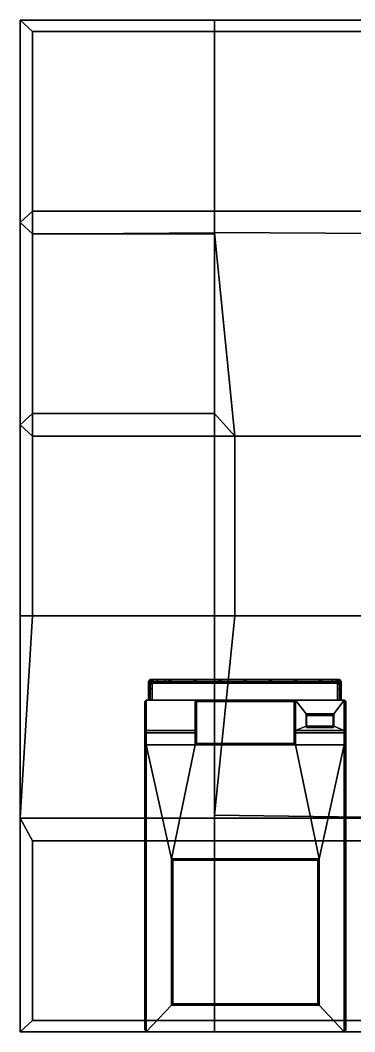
# Model space of a CAD drawing. Extents: x -252 to 252, y 0 to 101.
# Drawn here: x -185.5 to -154.5, y 0 to 93.7 of the extents above; entities that cross this region are included whole.
import ezdxf

# ---------------------------------------------------------------- set-up
doc = ezdxf.new("R2010")
doc.units = 0

msp = doc.modelspace()

# ---------------------------------------------------------------- linework, layer by layer
for points in [[(-185.538223, 56.198578, 200.323654), (-185.538101, 93.664322, 218.68718), (-185.538284, 0, 218.687424), (-185.53804, 38.513527, 200.323898)], [(-91.667435, 93.664322, 218.68718), (-91.667191, -0.000022, 218.687424), (-185.538284, 0, 218.687424), (-185.538101, 93.664322, 218.68718)], [(-185.538223, 93.664322, 200.323654), (-185.538101, 93.664322, 218.68718), (-185.538223, 74.931458, 200.323654)], [(-184.394974, 75.979271, 200.323898), (-184.394974, 92.616501, 200.323898), (-185.538223, 93.664322, 200.323654), (-185.538223, 74.931458, 200.323654)], [(-184.394974, 92.616501, 200.323898), (-167.535355, 92.616501, 200.323654), (-167.535355, 93.664322, 200.323654), (-185.538223, 93.664322, 200.323654)], [(-167.535355, 93.664322, 200.323654), (-185.538101, 93.664322, 218.68718), (-185.538223, 93.664322, 200.323654)], [(-185.538223, 74.931458, 200.323654), (-185.538101, 93.664322, 218.68718), (-185.538223, 56.198578, 200.323654)], [(-128.196243, 93.664322, 200.323898), (-91.667435, 93.664322, 218.68718), (-185.538101, 93.664322, 218.68718), (-146.929153, 93.664322, 200.323898)], [(-146.929153, 93.664322, 200.323898), (-185.538101, 93.664322, 218.68718), (-167.535355, 93.664322, 200.323654)], [(-167.535355, 92.616501, 200.323654), (-146.929153, 92.616501, 200.323898), (-146.929153, 93.664322, 200.323898), (-167.535355, 93.664322, 200.323654)], [(-167.535599, 92.616501, 209.4655), (-184.395035, 92.616501, 209.4655), (-184.394974, 75.979263, 209.4655), (-167.535599, 75.979263, 209.4655)], [(-184.394974, 75.979263, 209.4655), (-184.395035, 92.616501, 209.4655), (-184.394974, 92.616501, 200.323898), (-184.394974, 75.979271, 200.323898)], [(-184.395035, 92.616501, 209.4655), (-167.535599, 92.616501, 209.4655), (-167.535355, 92.616501, 200.323654), (-184.394974, 92.616501, 200.323898)], [(-167.535599, 92.616501, 209.4655), (-167.535599, 75.979263, 209.4655), (-167.535355, 75.979271, 200.323654), (-167.535355, 92.616501, 200.323654)], [(-167.535355, 75.979271, 200.323654), (-146.929153, 75.979271, 200.323898), (-146.929153, 92.616501, 200.323898), (-167.535355, 92.616501, 200.323654)], [(-184.394974, 73.883499, 200.323898), (-184.394974, 75.979271, 200.323898), (-185.538223, 74.931458, 200.323654)], [(-167.535599, 75.979263, 209.4655), (-184.394974, 75.979263, 209.4655), (-184.394974, 75.979271, 200.323898), (-167.535355, 75.979271, 200.323654)], [(-184.394974, 75.979271, 200.323898), (-184.394974, 73.883499, 200.323898), (-167.535355, 73.994667, 200.305344), (-167.535355, 75.979271, 200.323654)], [(-146.929153, 73.883644, 200.323898), (-146.929153, 75.979271, 200.323898), (-167.535355, 75.979271, 200.323654), (-167.535355, 73.994667, 200.305344)], [(-184.395218, 57.246414, 200.323654), (-184.394974, 73.883499, 200.323898), (-185.538223, 74.931458, 200.323654), (-185.538223, 56.198578, 200.323654)], [(-184.395218, 57.246254, 209.447189), (-184.395157, 73.883476, 209.446945), (-184.394974, 73.883484, 200.305344), (-184.394974, 57.246254, 200.305344)], [(-167.535599, 73.883476, 209.446945), (-184.395157, 73.883476, 209.446945), (-184.395218, 57.246254, 209.447189), (-167.535599, 57.246254, 209.447189)], [(-184.395157, 73.883476, 209.446945), (-167.535599, 73.883476, 209.446945), (-167.535355, 73.883484, 200.305344), (-184.394974, 73.883484, 200.305344)], [(-167.535599, 73.883476, 209.446945), (-167.535599, 57.246254, 209.447189), (-167.535355, 57.246254, 200.305344), (-167.535355, 73.883484, 200.305344)], [(-165.662125, 55.150764, 200.323898), (-167.535355, 73.994667, 200.305344), (-167.535355, 57.246254, 200.305344)], [(-148.802444, 55.150764, 200.323898), (-146.929153, 73.883644, 200.323898), (-167.535355, 73.994667, 200.305344), (-165.662125, 55.150764, 200.323898)], [(-184.394974, 55.150757, 200.323898), (-184.395218, 57.246414, 200.323654), (-185.538223, 56.198578, 200.323654)], [(-167.535355, 55.150764, 200.287033), (-167.535355, 57.246254, 200.305344), (-184.395218, 57.246414, 200.323654), (-184.394974, 55.150757, 200.323898)], [(-167.535599, 57.246254, 209.447189), (-184.395218, 57.246254, 209.447189), (-184.394974, 57.246254, 200.305344), (-167.535355, 57.246254, 200.305344)], [(-165.662125, 55.150764, 200.323898), (-167.535355, 57.246254, 200.305344), (-167.535355, 55.150764, 200.287033)], [(-184.394974, 38.513527, 200.323898), (-184.394974, 55.150757, 200.323898), (-185.538223, 56.198578, 200.323654), (-185.53804, 38.513527, 200.323898)], [(-184.394974, 38.513527, 209.428391), (-184.395218, 55.150749, 209.428635), (-184.394974, 55.150764, 200.286789), (-184.394974, 38.513527, 200.286789)], [(-184.395218, 55.150749, 209.428635), (-167.535294, 55.150749, 209.428635), (-167.535355, 55.150764, 200.287033), (-184.394974, 55.150764, 200.286789)], [(-167.535294, 55.150749, 209.428635), (-184.395218, 55.150749, 209.428635), (-184.394974, 38.513527, 209.428391), (-167.535355, 38.513527, 209.428635)], [(-167.535355, 38.513527, 200.287033), (-165.662125, 38.513531, 200.323898), (-165.662125, 55.150764, 200.323898), (-167.535355, 55.150764, 200.287033)], [(-167.535294, 55.150749, 209.428635), (-167.535355, 38.513527, 209.428635), (-167.535355, 38.513527, 200.287033), (-167.535355, 55.150764, 200.287033)], [(-165.662064, 38.513527, 209.4655), (-165.662064, 55.150757, 209.4655), (-165.662125, 55.150764, 200.323898), (-165.662125, 38.513531, 200.323898)], [(-165.662064, 55.150757, 209.4655), (-148.802689, 55.150757, 209.4655), (-148.802444, 55.150764, 200.323898), (-165.662125, 55.150764, 200.323898)], [(-148.802689, 55.150757, 209.4655), (-165.662064, 55.150757, 209.4655), (-165.662064, 38.513527, 209.4655), (-148.802689, 38.513527, 209.4655)], [(-185.53804, 38.513527, 200.323898), (-185.538284, 0, 218.687424), (-185.538223, 19.780657, 200.323654)], [(-185.538223, 19.780657, 200.323654), (-167.535416, 19.780655, 200.305344), (-167.535355, 38.513527, 200.287033), (-184.394974, 38.513527, 200.323898)], [(-185.538223, 19.780657, 200.323654), (-184.394974, 38.513527, 200.323898), (-185.53804, 38.513527, 200.323898)], [(-167.535355, 38.513527, 209.428635), (-184.394974, 38.513527, 209.428391), (-184.394974, 38.513527, 200.286789), (-167.535355, 38.513527, 200.287033)], [(-167.535355, 20.060452, 200.323654), (-165.662125, 38.513531, 200.323898), (-167.535355, 38.513527, 200.287033)], [(-148.802444, 38.513531, 200.323654), (-165.662125, 38.513531, 200.323898), (-167.535355, 20.060452, 200.323654), (-146.929153, 19.780655, 200.323898)], [(-148.802689, 38.513527, 209.4655), (-165.662064, 38.513527, 209.4655), (-165.662125, 38.513531, 200.323898), (-148.802444, 38.513531, 200.323654)], [(-173.652878, 32.436409, 82.133263), (-173.652847, 32.436409, 78.491035), (-173.485275, 32.603992, 78.491043), (-173.485275, 32.603992, 82.133263)], [(-173.485275, 32.603992, 82.133263), (-173.290329, 32.603992, 82.603928), (-173.408829, 32.436409, 82.722412), (-173.652878, 32.436409, 82.133263)], [(-173.485275, 32.359959, 77.901871), (-173.485275, 32.603992, 78.491043), (-173.652847, 32.436409, 78.491035), (-173.652878, 32.241459, 78.020363)], [(-173.652878, 32.436409, 82.133263), (-173.408829, 32.436409, 82.722412), (-173.290329, 32.268829, 82.603928), (-173.485275, 32.268829, 82.133263)], [(-173.485275, 32.268829, 82.133263), (-173.485275, 32.268829, 78.491043), (-173.652847, 32.436409, 78.491035), (-173.652878, 32.436409, 82.133263)], [(-173.652878, 32.241459, 78.020363), (-173.652847, 32.436409, 78.491035), (-173.485275, 32.268829, 78.491043), (-173.485275, 32.122963, 78.13887)], [(-173.485275, 31.770805, 77.657845), (-173.485275, 32.359959, 77.901871), (-173.652878, 32.241459, 78.020363), (-173.652878, 31.770805, 77.825432)], [(-173.652878, 31.770805, 77.825432), (-173.652878, 32.241459, 78.020363), (-173.485275, 32.122963, 78.13887), (-173.485275, 31.770805, 77.993004)], [(-173.485275, 32.603992, 82.133263), (-173.485275, 32.603992, 78.491043), (-173.317673, 32.436409, 78.491028), (-173.317703, 32.436409, 82.133263)], [(-173.317703, 32.436409, 82.133263), (-173.171799, 32.436409, 82.48542), (-173.290329, 32.603992, 82.603928), (-173.485275, 32.603992, 82.133263)], [(-155.960098, 32.603992, 78.6586), (-156.12767, 32.436409, 78.826187), (-173.317673, 32.436409, 78.826187), (-173.485275, 32.603992, 78.658607)], [(-156.12767, 32.436409, 78.491028), (-155.960098, 32.603992, 78.6586), (-173.485275, 32.603992, 78.658607), (-173.317673, 32.436409, 78.491028)], [(-173.317703, 32.241459, 78.02037), (-173.317673, 32.436409, 78.491028), (-173.485275, 32.603992, 78.491043), (-173.485275, 32.359959, 77.901871)], [(-173.485275, 32.268829, 82.133263), (-173.290329, 32.268829, 82.603928), (-173.171799, 32.436409, 82.48542), (-173.317703, 32.436409, 82.133263)], [(-173.317703, 32.436409, 82.133263), (-173.317673, 32.436409, 78.491028), (-173.485275, 32.268829, 78.491043), (-173.485275, 32.268829, 82.133263)], [(-156.12767, 32.436409, 78.826187), (-155.960098, 32.268829, 78.6586), (-173.485275, 32.268829, 78.658607), (-173.317673, 32.436409, 78.826187)], [(-155.960098, 32.268829, 78.6586), (-156.12767, 32.436409, 78.491028), (-173.317673, 32.436409, 78.491028), (-173.485275, 32.268829, 78.658607)], [(-173.485275, 32.122963, 78.13887), (-173.485275, 32.268829, 78.491043), (-173.317673, 32.436409, 78.491028), (-173.317703, 32.241459, 78.02037)], [(-173.317703, 31.770805, 77.825432), (-173.317703, 32.241459, 78.02037), (-173.485275, 32.359959, 77.901871), (-173.485275, 31.770805, 77.657845)], [(-173.485275, 31.770805, 77.993004), (-173.485275, 32.122963, 78.13887), (-173.317703, 32.241459, 78.02037), (-173.317703, 31.770805, 77.825432)], [(-173.290329, 32.603992, 82.603928), (-172.819687, 32.603992, 82.798874), (-172.819656, 32.436409, 82.966461), (-173.408829, 32.436409, 82.722412)], [(-173.408829, 32.436409, 82.722412), (-172.819656, 32.436409, 82.966461), (-172.819687, 32.268829, 82.798874), (-173.290329, 32.268829, 82.603928)], [(-173.171799, 32.436409, 82.48542), (-172.819687, 32.436409, 82.631271), (-172.819687, 32.603992, 82.798874), (-173.290329, 32.603992, 82.603928)], [(-173.290329, 32.268829, 82.603928), (-172.819687, 32.268829, 82.798874), (-172.819687, 32.436409, 82.631271), (-173.171799, 32.436409, 82.48542)], [(-172.103409, 32.436409, 82.631271), (-172.103409, 32.603992, 82.798859), (-172.819687, 32.603992, 82.798874), (-172.819687, 32.436409, 82.631271)], [(-172.103409, 32.603992, 82.798859), (-172.103409, 32.436409, 82.966454), (-172.819656, 32.436409, 82.966461), (-172.819687, 32.603992, 82.798874)], [(-172.103409, 32.268829, 82.798859), (-172.103409, 32.436409, 82.631271), (-172.819687, 32.436409, 82.631271), (-172.819687, 32.268829, 82.798874)], [(-172.103409, 32.436409, 82.966454), (-172.103409, 32.268829, 82.798859), (-172.819687, 32.268829, 82.798874), (-172.819656, 32.436409, 82.966461)], [(-156.625687, 32.603992, 82.798859), (-156.625687, 32.436409, 82.966454), (-172.103409, 32.436409, 82.966454), (-172.103409, 32.603992, 82.798859)], [(-156.625717, 32.436409, 82.631271), (-156.625687, 32.603992, 82.798859), (-172.103409, 32.603992, 82.798859), (-172.103409, 32.436409, 82.631271)], [(-156.625687, 32.436409, 82.966454), (-156.625687, 32.268829, 82.798859), (-172.103409, 32.268829, 82.798859), (-172.103409, 32.436409, 82.966454)], [(-156.625687, 32.268829, 82.798859), (-156.625717, 32.436409, 82.631271), (-172.103409, 32.436409, 82.631271), (-172.103409, 32.268829, 82.798859)], [(-171.663406, 32.603992, 82.798874), (-171.831009, 32.436409, 82.631271), (-171.830978, 32.436409, 78.826195), (-171.663406, 32.603992, 78.6586)], [(-171.831009, 32.436409, 82.631271), (-171.663406, 32.268829, 82.798874), (-171.663406, 32.268829, 78.6586), (-171.830978, 32.436409, 78.826195)], [(-171.495834, 32.436409, 82.631271), (-171.663406, 32.603992, 82.798874), (-171.663406, 32.603992, 78.6586), (-171.495834, 32.436409, 78.826187)], [(-171.663406, 32.268829, 82.798874), (-171.495834, 32.436409, 82.631271), (-171.495834, 32.436409, 78.826187), (-171.663406, 32.268829, 78.6586)], [(-169.335464, 32.603992, 82.798859), (-169.503036, 32.436409, 82.631271), (-169.503036, 32.436409, 78.826187), (-169.335434, 32.603992, 78.6586)], [(-169.503036, 32.436409, 82.631271), (-169.335464, 32.268829, 82.798859), (-169.335434, 32.268829, 78.6586), (-169.503036, 32.436409, 78.826187)], [(-169.167892, 32.436409, 82.631287), (-169.335464, 32.603992, 82.798859), (-169.335434, 32.603992, 78.6586), (-169.167892, 32.436409, 78.826195)], [(-169.335464, 32.268829, 82.798859), (-169.167892, 32.436409, 82.631287), (-169.167892, 32.436409, 78.826195), (-169.335434, 32.268829, 78.6586)], [(-167.007492, 32.603992, 82.798859), (-167.175095, 32.436409, 82.631271), (-167.175095, 32.436409, 78.826187), (-167.007492, 32.603992, 78.658607)], [(-167.175095, 32.436409, 82.631271), (-167.007492, 32.268829, 82.798859), (-167.007492, 32.268829, 78.658607), (-167.175095, 32.436409, 78.826187)], [(-166.83992, 32.436409, 82.631287), (-167.007492, 32.603992, 82.798859), (-167.007492, 32.603992, 78.658607), (-166.83992, 32.436409, 78.826187)], [(-167.007492, 32.268829, 82.798859), (-166.83992, 32.436409, 82.631287), (-166.83992, 32.436409, 78.826187), (-167.007492, 32.268829, 78.658607)], [(-164.686081, 32.603992, 82.798874), (-164.853653, 32.436409, 82.631271), (-164.853653, 32.436409, 78.826187), (-164.68605, 32.603992, 78.658615)], [(-164.853653, 32.436409, 82.631271), (-164.686081, 32.268829, 82.798874), (-164.68605, 32.268829, 78.658615), (-164.853653, 32.436409, 78.826187)], [(-164.518509, 32.436409, 82.631271), (-164.686081, 32.603992, 82.798874), (-164.68605, 32.603992, 78.658615), (-164.518478, 32.436409, 78.826187)], [(-164.686081, 32.268829, 82.798874), (-164.518509, 32.436409, 82.631271), (-164.518478, 32.436409, 78.826187), (-164.68605, 32.268829, 78.658615)], [(-162.351608, 32.603992, 82.798859), (-162.51918, 32.436409, 82.631271), (-162.51918, 32.436409, 78.826187), (-162.351608, 32.603992, 78.6586)], [(-162.51918, 32.436409, 82.631271), (-162.351608, 32.268829, 82.798859), (-162.351608, 32.268829, 78.6586), (-162.51918, 32.436409, 78.826187)], [(-162.184006, 32.436409, 82.631287), (-162.351608, 32.603992, 82.798859), (-162.351608, 32.603992, 78.6586), (-162.184006, 32.436409, 78.826195)], [(-162.351608, 32.268829, 82.798859), (-162.184006, 32.436409, 82.631287), (-162.184006, 32.436409, 78.826195), (-162.351608, 32.268829, 78.6586)], [(-160.023666, 32.603992, 82.798874), (-160.191238, 32.436409, 82.631271), (-160.191208, 32.436409, 78.826187), (-160.023636, 32.603992, 78.658607)], [(-160.191238, 32.436409, 82.631271), (-160.023666, 32.268829, 82.798874), (-160.023636, 32.268829, 78.658607), (-160.191208, 32.436409, 78.826187)], [(-159.856064, 32.436409, 82.631271), (-160.023666, 32.603992, 82.798874), (-160.023636, 32.603992, 78.658607), (-159.856064, 32.436409, 78.826187)], [(-160.023666, 32.268829, 82.798874), (-159.856064, 32.436409, 82.631271), (-159.856064, 32.436409, 78.826187), (-160.023636, 32.268829, 78.658607)], [(-157.695694, 32.603992, 82.798859), (-157.863266, 32.436409, 82.631287), (-157.863266, 32.436409, 78.826195), (-157.695694, 32.603992, 78.6586)], [(-157.863266, 32.436409, 82.631287), (-157.695694, 32.268829, 82.798859), (-157.695694, 32.268829, 78.6586), (-157.863266, 32.436409, 78.826195)], [(-157.528122, 32.436409, 82.631271), (-157.695694, 32.603992, 82.798859), (-157.695694, 32.603992, 78.6586), (-157.528091, 32.436409, 78.826187)], [(-157.695694, 32.268829, 82.798859), (-157.528122, 32.436409, 82.631271), (-157.528091, 32.436409, 78.826187), (-157.695694, 32.268829, 78.6586)], [(-156.155014, 32.603992, 82.60392), (-156.625687, 32.603992, 82.798859), (-156.625717, 32.436409, 82.631271), (-156.273544, 32.436409, 82.485428)], [(-156.273544, 32.436409, 82.485428), (-156.625717, 32.436409, 82.631271), (-156.625687, 32.268829, 82.798859), (-156.155014, 32.268829, 82.60392)], [(-156.036545, 32.436409, 82.722404), (-156.625687, 32.436409, 82.966454), (-156.625687, 32.603992, 82.798859), (-156.155014, 32.603992, 82.60392)], [(-156.155014, 32.268829, 82.60392), (-156.625687, 32.268829, 82.798859), (-156.625687, 32.436409, 82.966454), (-156.036545, 32.436409, 82.722404)], [(-155.960098, 32.603992, 82.133263), (-156.155014, 32.603992, 82.60392), (-156.273544, 32.436409, 82.485428), (-156.12767, 32.436409, 82.133263)], [(-156.12767, 32.436409, 82.133263), (-156.273544, 32.436409, 82.485428), (-156.155014, 32.268829, 82.60392), (-155.960098, 32.268829, 82.133263)], [(-155.792496, 32.436409, 82.133263), (-156.036545, 32.436409, 82.722404), (-156.155014, 32.603992, 82.60392), (-155.960098, 32.603992, 82.133263)], [(-155.960098, 32.268829, 82.133263), (-156.155014, 32.268829, 82.60392), (-156.036545, 32.436409, 82.722404), (-155.792496, 32.436409, 82.133263)], [(-155.960098, 32.359959, 77.901871), (-155.960068, 32.603992, 78.491028), (-156.12767, 32.436409, 78.491028), (-156.12767, 32.241459, 78.02037)], [(-156.12767, 32.436409, 82.133263), (-156.12767, 32.436409, 78.491028), (-155.960068, 32.603992, 78.491028), (-155.960098, 32.603992, 82.133263)], [(-156.12767, 32.241459, 78.02037), (-156.12767, 32.436409, 78.491028), (-155.960068, 32.268829, 78.491028), (-155.960098, 32.122963, 78.138863)], [(-155.960098, 32.268829, 82.133263), (-155.960068, 32.268829, 78.491028), (-156.12767, 32.436409, 78.491028), (-156.12767, 32.436409, 82.133263)], [(-155.960098, 31.770805, 77.657829), (-155.960098, 32.359959, 77.901871), (-156.12767, 32.241459, 78.02037), (-156.12767, 31.770805, 77.825432)], [(-156.12767, 31.770805, 77.825432), (-156.12767, 32.241459, 78.02037), (-155.960098, 32.122963, 78.138863), (-155.960098, 31.770805, 77.993004)], [(-155.792496, 32.241459, 78.02037), (-155.792496, 32.436409, 78.491028), (-155.960068, 32.603992, 78.491028), (-155.960098, 32.359959, 77.901871)], [(-155.960098, 32.603992, 82.133263), (-155.960068, 32.603992, 78.491028), (-155.792496, 32.436409, 78.491028), (-155.792496, 32.436409, 82.133263)], [(-155.960098, 32.122963, 78.138863), (-155.960068, 32.268829, 78.491028), (-155.792496, 32.436409, 78.491028), (-155.792496, 32.241459, 78.02037)], [(-155.792496, 32.436409, 82.133263), (-155.792496, 32.436409, 78.491028), (-155.960068, 32.268829, 78.491028), (-155.960098, 32.268829, 82.133263)], [(-155.792496, 31.770805, 77.825432), (-155.792496, 32.241459, 78.02037), (-155.960098, 32.359959, 77.901871), (-155.960098, 31.770805, 77.657829)], [(-155.960098, 31.770805, 77.993004), (-155.960098, 32.122963, 78.138863), (-155.792496, 32.241459, 78.02037), (-155.792496, 31.770805, 77.825432)], [(-173.652878, 30.703171, 77.825432), (-173.485275, 30.703171, 77.657845), (-173.485275, 31.770805, 77.657845), (-173.652878, 31.770805, 77.825432)], [(-173.485275, 30.703171, 77.993004), (-173.652878, 30.703171, 77.825432), (-173.652878, 31.770805, 77.825432), (-173.485275, 31.770805, 77.993004)], [(-173.485275, 30.703171, 77.657845), (-173.317703, 30.703171, 77.825432), (-173.317703, 31.770805, 77.825432), (-173.485275, 31.770805, 77.657845)], [(-173.317703, 30.703171, 77.825432), (-173.485275, 30.703171, 77.993004), (-173.485275, 31.770805, 77.993004), (-173.317703, 31.770805, 77.825432)], [(-155.960098, 31.770805, 77.657829), (-156.12767, 31.770805, 77.825432), (-156.12767, 30.703171, 77.825432), (-155.960098, 30.703171, 77.657829)], [(-156.12767, 31.770805, 77.825432), (-155.960098, 31.770805, 77.993004), (-155.960098, 30.703171, 77.993004), (-156.12767, 30.703171, 77.825432)], [(-155.792496, 31.770805, 77.825432), (-155.960098, 31.770805, 77.657829), (-155.960098, 30.703171, 77.657829), (-155.792496, 30.703171, 77.825432)], [(-155.960098, 31.770805, 77.993004), (-155.792496, 31.770805, 77.825432), (-155.792496, 30.703171, 77.825432), (-155.960098, 30.703171, 77.993004)], [(-173.991379, 30.566589, 77.369179), (-173.991379, 26.576786, 77.369179), (-173.853561, 26.576786, 77.231392), (-173.853561, 30.703171, 77.231392)], [(-173.991348, 30.566589, 80.077721), (-173.991379, 30.566589, 77.369179), (-173.853561, 30.703171, 77.231392), (-173.853592, 30.703171, 80.177826)], [(-173.991379, 27.695442, 92.604469), (-173.991348, 30.566589, 80.077721), (-173.853592, 30.703171, 80.177826), (-173.853561, 27.891842, 92.571327)], [(-173.991379, 27.695442, 92.604469), (-173.991379, 26.576786, 77.369179), (-173.991348, 30.566589, 80.077721)], [(-173.991379, 30.566589, 77.369179), (-173.991348, 30.566589, 80.077721), (-173.991379, 26.576786, 77.369179)], [(-173.853592, 30.703171, 80.177826), (-169.335464, 30.703171, 80.177811), (-169.335464, 27.891842, 92.57132), (-173.853561, 27.891842, 92.571327)], [(-173.853561, 30.703171, 77.231392), (-169.335464, 30.703171, 80.177811), (-173.853592, 30.703171, 80.177826)], [(-155.505539, 30.703171, 77.231392), (-173.853561, 30.703171, 77.231392), (-173.853561, 26.576786, 77.231392), (-155.505539, 26.576786, 77.231392)], [(-155.505539, 30.703171, 77.231392), (-160.023636, 30.703171, 80.177826), (-169.335464, 30.703171, 80.177811), (-173.853561, 30.703171, 77.231392)], [(-160.023636, 30.703171, 80.177826), (-160.161423, 30.566589, 80.270172), (-169.197647, 30.566589, 80.27018), (-169.335464, 30.703171, 80.177811)], [(-169.197647, 30.566589, 80.27018), (-169.197647, 27.695442, 92.604469), (-169.335464, 27.891842, 92.57132), (-169.335464, 30.703171, 80.177811)], [(-160.161423, 30.566589, 80.270172), (-160.161423, 26.68327, 80.270172), (-169.197647, 26.68327, 80.27018), (-169.197647, 30.566589, 80.27018)], [(-169.197647, 27.695442, 92.604469), (-169.197647, 30.566589, 80.27018), (-169.197647, 26.68327, 80.27018), (-169.197647, 26.68327, 92.604469)], [(-160.023636, 30.703171, 80.177826), (-160.023636, 27.891842, 92.571327), (-160.161423, 27.695442, 92.604454), (-160.161423, 30.566589, 80.270172)], [(-160.161423, 30.566589, 80.270172), (-160.161423, 27.695442, 92.604454), (-160.161423, 26.68327, 80.270172)], [(-160.023636, 30.703171, 80.177826), (-155.505539, 30.703171, 77.231392), (-155.505539, 30.703171, 80.177826)], [(-159.043564, 29.444687, 85.725739), (-159.043564, 28.30917, 90.731567), (-160.023636, 27.891842, 92.571327), (-160.023636, 30.703171, 80.177826)], [(-156.485611, 29.444687, 85.725739), (-159.043564, 29.444687, 85.725739), (-160.023636, 30.703171, 80.177826), (-155.505539, 30.703171, 80.177826)], [(-156.48558, 28.30917, 90.731567), (-156.485611, 29.444687, 85.725739), (-155.505539, 30.703171, 80.177826), (-155.505539, 27.891842, 92.571327)], [(-155.505539, 27.891842, 92.571327), (-155.505539, 30.703171, 80.177826), (-155.367722, 30.566589, 80.077721), (-155.367722, 27.695442, 92.604469)], [(-155.505539, 30.703171, 80.177826), (-155.505539, 30.703171, 77.231392), (-155.367722, 30.566589, 77.369209), (-155.367722, 30.566589, 80.077721)], [(-155.505539, 30.703171, 77.231392), (-155.505539, 26.576786, 77.231392), (-155.367722, 26.576786, 77.369209), (-155.367722, 30.566589, 77.369209)], [(-155.367722, 26.576786, 77.369209), (-155.367722, 30.566589, 80.077721), (-155.367722, 30.566589, 77.369209)], [(-155.367722, 30.566589, 80.077721), (-155.367722, 26.576786, 77.369209), (-155.367722, 27.695442, 92.604469)], [(-156.529831, 29.291878, 85.736427), (-158.999344, 29.291878, 85.73642), (-159.043564, 29.444687, 85.725739), (-156.485611, 29.444687, 85.725739)], [(-158.999344, 29.291878, 85.73642), (-158.999344, 28.175926, 90.655975), (-159.043564, 28.30917, 90.731567), (-159.043564, 29.444687, 85.725739)], [(-158.999344, 28.175926, 90.655975), (-158.999344, 29.291878, 85.73642), (-156.529831, 29.291878, 85.736427), (-156.529831, 28.175926, 90.655983)], [(-156.529831, 28.175926, 90.655983), (-156.529831, 29.291878, 85.736427), (-156.485611, 29.444687, 85.725739), (-156.48558, 28.30917, 90.731567)], [(-159.043564, 28.30917, 90.731567), (-156.48558, 28.30917, 90.731567), (-155.505539, 27.891842, 92.571327), (-160.023636, 27.891842, 92.571327)], [(-158.999344, 28.175926, 90.655975), (-156.529831, 28.175926, 90.655983), (-156.48558, 28.30917, 90.731567), (-159.043564, 28.30917, 90.731567)], [(-173.991379, 27.695442, 92.604469), (-173.853561, 27.891842, 92.571327), (-173.853561, 27.675243, 92.742256)], [(-173.991379, 26.576786, 92.604469), (-173.991379, 27.695442, 92.604469), (-173.853561, 27.675243, 92.742256), (-173.853561, 26.576786, 92.742256)], [(-173.991379, 26.576786, 77.369179), (-173.991379, 27.695442, 92.604469), (-173.991379, 26.576786, 92.604469)], [(-169.335464, 27.675243, 92.742256), (-173.853561, 27.675243, 92.742256), (-173.853561, 27.891842, 92.571327), (-169.335464, 27.891842, 92.57132)], [(-173.853561, 27.675243, 92.742256), (-169.335464, 27.675243, 92.742256), (-169.335464, 26.576786, 92.742256), (-173.853561, 26.576786, 92.742256)], [(-169.335464, 27.675243, 92.742256), (-169.335464, 27.891842, 92.57132), (-169.197647, 27.695442, 92.604469)], [(-169.335464, 26.576786, 92.742256), (-169.335464, 27.675243, 92.742256), (-169.197647, 27.695442, 92.604469), (-169.197647, 26.68327, 92.604469)], [(-160.161423, 27.695442, 92.604454), (-160.023636, 27.891842, 92.571327), (-160.023636, 27.675243, 92.742256)], [(-160.161423, 26.68327, 92.604454), (-160.161423, 26.68327, 80.270172), (-160.161423, 27.695442, 92.604454)], [(-160.161423, 26.68327, 92.604454), (-160.161423, 27.695442, 92.604454), (-160.023636, 27.675243, 92.742256), (-160.023636, 26.576786, 92.742256)], [(-160.023636, 27.891842, 92.571327), (-155.505539, 27.891842, 92.571327), (-155.505539, 27.675243, 92.742256), (-160.023636, 27.675243, 92.742256)], [(-155.505539, 26.576786, 92.742256), (-160.023636, 26.576786, 92.742256), (-160.023636, 27.675243, 92.742256), (-155.505539, 27.675243, 92.742256)], [(-155.505539, 27.675243, 92.742256), (-155.505539, 27.891842, 92.571327), (-155.367722, 27.695442, 92.604469)], [(-155.505539, 26.576786, 92.742256), (-155.505539, 27.675243, 92.742256), (-155.367722, 27.695442, 92.604469), (-155.367722, 26.576786, 92.604469)], [(-155.367722, 26.576786, 92.604469), (-155.367722, 27.695442, 92.604469), (-155.367722, 26.576786, 77.369209)], [(-173.853561, -0.004251, 77.231392), (-173.853561, 26.576786, 77.231392), (-173.991379, 26.576786, 77.369179), (-173.991379, 0.193212, 77.369179)], [(-173.991379, 0.193212, 92.604469), (-173.991379, 26.576786, 92.604469), (-173.853561, 26.576786, 92.742256), (-173.853561, -0.004251, 92.742256)], [(-173.991379, 26.576786, 77.369179), (-173.991379, 26.576786, 92.604469), (-173.991379, 0.193212, 92.604469), (-173.991379, 0.193212, 77.369179)], [(-155.505539, -0.004251, 77.231392), (-155.505539, 26.576786, 77.231392), (-173.853561, 26.576786, 77.231392), (-173.853561, -0.004251, 77.231392)], [(-171.52562, 16.015512, 92.742256), (-171.52562, 2.460234, 92.742256), (-173.853561, -0.004251, 92.742256), (-173.853561, 26.576786, 92.742256)], [(-171.52562, 16.015512, 92.742256), (-173.853561, 26.576786, 92.742256), (-169.335464, 26.576786, 92.742256)], [(-160.023636, 26.576786, 92.742256), (-157.833481, 16.015512, 92.742256), (-171.52562, 16.015512, 92.742256), (-169.335464, 26.576786, 92.742256)], [(-169.197647, 26.68327, 92.604469), (-160.161423, 26.68327, 92.604454), (-160.023636, 26.576786, 92.742256), (-169.335464, 26.576786, 92.742256)], [(-160.463547, 26.68327, 80.823051), (-168.795242, 26.68327, 80.823059), (-169.197647, 26.68327, 80.27018), (-160.161423, 26.68327, 80.270172)], [(-168.795242, 26.68327, 83.281677), (-160.463547, 26.68327, 83.281662), (-160.161423, 26.68327, 92.604454), (-169.197647, 26.68327, 92.604469)], [(-168.795242, 26.68327, 80.823059), (-168.795242, 26.68327, 83.281677), (-169.197647, 26.68327, 92.604469), (-169.197647, 26.68327, 80.27018)], [(-160.542984, 26.569874, 80.895927), (-168.722275, 26.569874, 80.895912), (-168.795242, 26.68327, 80.823059), (-160.463547, 26.68327, 80.823051)], [(-168.722275, 26.569874, 83.20887), (-160.542984, 26.569874, 83.20887), (-160.463547, 26.68327, 83.281662), (-168.795242, 26.68327, 83.281677)], [(-168.722275, 26.569874, 80.895912), (-168.722275, 26.569874, 83.20887), (-168.795242, 26.68327, 83.281677), (-168.795242, 26.68327, 80.823059)], [(-160.542984, 26.569874, 80.895927), (-160.542984, 26.569874, 83.20887), (-168.722275, 26.569874, 83.20887), (-168.722275, 26.569874, 80.895912)], [(-160.542984, 26.569874, 83.20887), (-160.542984, 26.569874, 80.895927), (-160.463547, 26.68327, 80.823051), (-160.463547, 26.68327, 83.281662)], [(-160.463547, 26.68327, 83.281662), (-160.463547, 26.68327, 80.823051), (-160.161423, 26.68327, 80.270172), (-160.161423, 26.68327, 92.604454)], [(-160.023636, 26.576786, 92.742256), (-155.505539, 26.576786, 92.742256), (-157.833481, 16.015512, 92.742256)], [(-155.505539, 26.576786, 92.742256), (-155.505539, -0.004251, 92.742256), (-157.833481, 2.460234, 92.742256), (-157.833481, 16.015512, 92.742256)], [(-155.505539, -0.004251, 92.742256), (-155.505539, 26.576786, 92.742256), (-155.367722, 26.576786, 92.604469), (-155.367722, 0.193212, 92.604469)], [(-155.367722, 0.193212, 77.369209), (-155.367722, 26.576786, 77.369209), (-155.505539, 26.576786, 77.231392), (-155.505539, -0.004251, 77.231392)], [(-155.367722, 0.193212, 77.369209), (-155.367722, 0.193212, 92.604469), (-155.367722, 26.576786, 92.604469), (-155.367722, 26.576786, 77.369209)], [(-185.538223, 19.780657, 200.323654), (-185.538284, 0, 218.687424), (-185.53804, -0.00002, 200.323898)], [(-184.394974, 1.047782, 200.323898), (-184.394974, 17.685013, 200.323898), (-185.538223, 19.780657, 200.323654), (-185.53804, -0.00002, 200.323898)], [(-184.394974, 17.685013, 200.323898), (-167.535355, 17.685011, 200.305344), (-167.535416, 19.780655, 200.305344), (-185.538223, 19.780657, 200.323654)], [(-146.929153, 19.780655, 200.323898), (-167.535355, 20.060452, 200.323654), (-167.535416, 19.780655, 200.305344)], [(-146.929153, 19.780655, 200.323898), (-167.535416, 19.780655, 200.305344), (-167.535355, 17.685011, 200.305344), (-146.929153, 17.685011, 200.323898)], [(-184.395218, 1.047779, 209.447189), (-184.395157, 17.685005, 209.446945), (-184.394974, 17.685011, 200.305344), (-184.394974, 1.047782, 200.305344)], [(-167.535599, 17.685005, 209.446945), (-184.395157, 17.685005, 209.446945), (-184.395218, 1.047779, 209.447189), (-167.535599, 1.047779, 209.447189)], [(-184.395157, 17.685005, 209.446945), (-167.535599, 17.685005, 209.446945), (-167.535355, 17.685011, 200.305344), (-184.394974, 17.685011, 200.305344)], [(-167.535599, 17.685005, 209.446945), (-167.535599, 1.047779, 209.447189), (-167.535355, 1.047782, 200.305344), (-167.535355, 17.685011, 200.305344)], [(-167.535355, 1.047782, 200.305344), (-146.929153, 1.047782, 200.323898), (-146.929153, 17.685011, 200.323898), (-167.535355, 17.685011, 200.305344)], [(-157.966171, 15.88282, 92.595596), (-171.392899, 15.88282, 92.595604), (-171.52562, 16.015512, 92.742256), (-157.833481, 16.015512, 92.742256)], [(-171.392899, 15.88282, 92.595604), (-171.392899, 2.592928, 92.595604), (-171.52562, 2.460234, 92.742256), (-171.52562, 16.015512, 92.742256)], [(-157.966171, 2.592928, 92.595596), (-157.966171, 15.88282, 92.595596), (-157.833481, 16.015512, 92.742256), (-157.833481, 2.460234, 92.742256)], [(-171.392899, 2.592928, 92.595604), (-171.392899, 15.88282, 92.595604), (-157.966171, 15.88282, 92.595596), (-157.966171, 2.592928, 92.595596)], [(-171.52562, 2.460234, 92.742256), (-157.833481, 2.460234, 92.742256), (-155.505539, -0.004251, 92.742256), (-173.853561, -0.004251, 92.742256)], [(-171.392899, 2.592928, 92.595604), (-157.966171, 2.592928, 92.595596), (-157.833481, 2.460234, 92.742256), (-171.52562, 2.460234, 92.742256)], [(-167.535355, 1.047782, 200.305344), (-184.394974, 1.047782, 200.323898), (-185.53804, -0.00002, 200.323898), (-167.535355, -0.000039, 200.323654)], [(-167.535599, 1.047779, 209.447189), (-184.395218, 1.047779, 209.447189), (-184.394974, 1.047782, 200.305344), (-167.535355, 1.047782, 200.305344)], [(-167.535355, -0.000039, 200.323654), (-146.929153, -0.000039, 200.323898), (-146.929153, 1.047782, 200.323898), (-167.535355, 1.047782, 200.305344)], [(-173.853561, -0.004251, 92.742256), (-173.853561, -0.004251, 77.231392), (-173.991379, 0.193212, 77.369179), (-173.991379, 0.193212, 92.604469)], [(-155.367722, 0.193212, 92.604469), (-155.367722, 0.193212, 77.369209), (-155.505539, -0.004251, 77.231392), (-155.505539, -0.004251, 92.742256)]]:
    msp.add_3dface(points)

doc.saveas('drawing.dxf')
